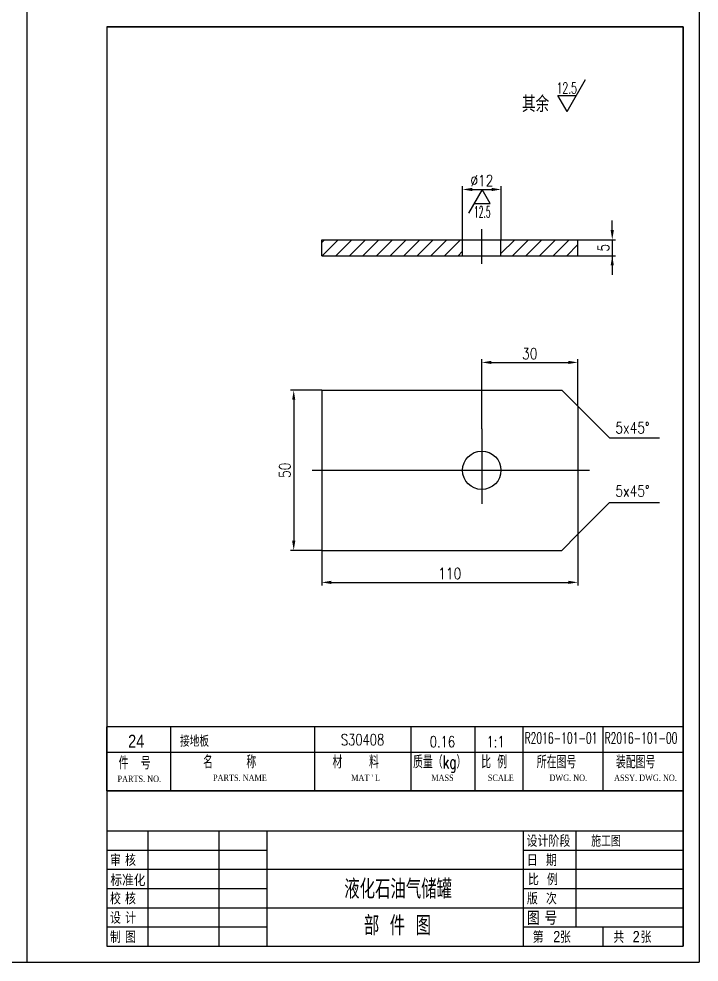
# Model space of a CAD drawing. Header units: millimetres. Extents: x -5725 to -4394, y 10788 to 11382.
# Drawn here: x -4606.4 to -4393.9, y 10788.4 to 11082.9 of the extents above; entities that cross this region are included whole.
import ezdxf
from ezdxf.enums import TextEntityAlignment as Align
from ezdxf.lldxf.tags import DXFTag

# ---------------------------------------------------------------- set-up
doc = ezdxf.new("R2010")
doc.units = ezdxf.units.MM
doc.layers.get('0').update_dxf_attribs({"lineweight": 30})
for name, color, linetype in [('1', 2, 'Continuous'), ('3', 2, 'D-2'), ('中心线', 1, 'CENTER'), ('文字层', 2, 'Continuous')]:
    doc.layers.add(name, color=color, linetype=linetype)
doc.styles.add('ENG', font='', dxfattribs={"width": 0.8})
doc.styles.add('HZ', font='hztxt_e.shx', dxfattribs={"width": 0.95, "bigfont": 'HZTXT.SHX'})
doc.styles.add('HZTXT', font='simplex.shx', dxfattribs={"width": 0.8, "bigfont": 'HZTXT.SHX'})
doc.styles.add('设备室字体', font='simplex.shx', dxfattribs={"width": 0.8, "bigfont": 'HZTXT.SHX'})
doc.styles.get('ENG').set_extended_font_data('@Batang')
tags = doc.linetypes.add('CENTER', pattern=[2.45, 2, -0.15, 0.15, -0.15]).pattern_tags.tags
tags[10:11] = [DXFTag(74, 4), DXFTag(75, 0), DXFTag(340, '0'), DXFTag(46, 1.0), DXFTag(50, 0.0), DXFTag(44, 0.0), DXFTag(45, 0.0)]
tags[8:9] = [DXFTag(74, 4), DXFTag(75, 0), DXFTag(340, '0'), DXFTag(46, 1.0), DXFTag(50, 0.0), DXFTag(44, 0.0), DXFTag(45, 0.0)]
tags[6:7] = [DXFTag(74, 4), DXFTag(75, 0), DXFTag(340, '0'), DXFTag(46, 1.0), DXFTag(50, 0.0), DXFTag(44, 0.0), DXFTag(45, 0.0)]
tags[4:5] = [DXFTag(74, 4), DXFTag(75, 0), DXFTag(340, '0'), DXFTag(46, 1.0), DXFTag(50, 0.0), DXFTag(44, 0.0), DXFTag(45, 0.0)]
tags = doc.linetypes.add('D-2', pattern=[10.3, 8, -1, 0.3, -1]).pattern_tags.tags
tags[10:11] = [DXFTag(74, 4), DXFTag(75, 0), DXFTag(340, '0'), DXFTag(46, 1.0), DXFTag(50, 0.0), DXFTag(44, 0.0), DXFTag(45, 0.0)]
tags[8:9] = [DXFTag(74, 4), DXFTag(75, 0), DXFTag(340, '0'), DXFTag(46, 1.0), DXFTag(50, 0.0), DXFTag(44, 0.0), DXFTag(45, 0.0)]
tags[6:7] = [DXFTag(74, 4), DXFTag(75, 0), DXFTag(340, '0'), DXFTag(46, 1.0), DXFTag(50, 0.0), DXFTag(44, 0.0), DXFTag(45, 0.0)]
tags[4:5] = [DXFTag(74, 4), DXFTag(75, 0), DXFTag(340, '0'), DXFTag(46, 1.0), DXFTag(50, 0.0), DXFTag(44, 0.0), DXFTag(45, 0.0)]

msp = doc.modelspace()

# ---------------------------------------------------------------- hatches: boundary and pattern name
at = {"layer": '1'}
h = msp.add_hatch(dxfattribs=at)
h.set_pattern_fill('_U', color=256, scale=3, angle=45, style=0, pattern_type=0)
h.set_pattern_definition([(45, (-15310.1165, 5925.3742), (-2.12132034, 2.12132034), [])])
h.paths.add_polyline_path([(-4511.82316, 11013.98999), (-4511.82316, 11008.98999), (-4467.82316, 11008.98999), (-4467.82316, 11013.98999)])
h.paths.add_polyline_path([(-4431.82316, 11008.98999), (-4431.82316, 11013.98999), (-4455.82316, 11013.98999), (-4455.82316, 11008.98999)])

# ---------------------------------------------------------------- linework, layer by layer
for p, q in [((-4398.92582, 11080.43691), (-4578.92582, 11080.43691)), ((-4398.92582, 11080.43691), (-4578.92582, 11080.43691)), ((-4578.92582, 11080.43691), (-4578.92582, 10793.43691)), ((-4398.92582, 11080.43691), (-4398.92582, 10793.43691)), ((-4511.82316, 11013.98999), (-4431.82316, 11013.98999)), ((-4511.82316, 11008.98999), (-4511.82316, 11013.98999)), ((-4467.82316, 11008.98999), (-4467.82316, 11013.98999)), ((-4455.82316, 11008.98999), (-4455.82316, 11013.98999)), ((-4431.82316, 11008.98999), (-4431.82316, 11013.98999)), ((-4511.82316, 11008.98999), (-4431.82316, 11008.98999)), ((-4511.82316, 10967.00204), (-4436.82316, 10967.00204)), ((-4511.82316, 10967.00204), (-4511.82316, 10917.00204)), ((-4436.82316, 10967.00204), (-4431.82316, 10962.00204)), ((-4431.82316, 10962.00204), (-4431.82316, 10922.00204)), ((-4431.82316, 10922.00204), (-4436.82316, 10917.00204)), ((-4511.82316, 10917.00204), (-4436.82316, 10917.00204)), ((-4578.92582, 10841.93691), (-4578.92582, 10861.93691)), ((-4398.92582, 10861.93691), (-4578.92582, 10861.93691)), ((-4398.92582, 10841.93691), (-4398.92582, 10861.93691)), ((-4398.92582, 10841.93691), (-4398.92582, 10861.93691)), ((-4398.92582, 10841.93691), (-4578.92582, 10841.93691)), ((-4398.92582, 10841.93691), (-4578.92582, 10841.93691)), ((-4528.92582, 10829.43691), (-4528.92582, 10793.43691)), ((-4448.92582, 10829.43691), (-4448.92582, 10793.43691)), ((-4578.92582, 10793.43691), (-4398.92582, 10793.43691)), ((-4578.92582, 10793.43691), (-4577.95949, 10793.43691))]:
    msp.add_line(p, q)
for points in [[(-4578.92582, 10847.93691), (-4578.92582, 10793.43691)], [(-4578.92582, 10829.43691), (-4398.92582, 10829.43691)]]:
    msp.add_lwpolyline(points)
msp.add_circle((-4461.82316, 10942.00204), 6)
for p, q in [((-4393.92582, 11382.43691), (-4393.92582, 10788.43691)), ((-4603.92582, 11085.43691), (-4603.92582, 10788.43691)), ((-4578.92582, 11080.43691), (-4398.92582, 11080.43691)), ((-4578.92582, 11080.43691), (-4398.92582, 11080.43691)), ((-4398.92582, 10793.43691), (-4398.92582, 11080.43691)), ((-4435.16984, 11054.02201), (-4429.39634, 11064.02201)), ((-4435.16984, 11054.02201), (-4438.05659, 11059.02201)), ((-4438.05659, 11059.02201), (-4432.28309, 11059.02201)), ((-4467.82316, 11013.98999), (-4467.82316, 11030.6712)), ((-4461.7176, 11029.6712), (-4465.99529, 11022.26203)), ((-4464.82316, 11029.6712), (-4458.75202, 11029.6712)), ((-4459.2176, 11025.34107), (-4461.7176, 11029.6712)), ((-4455.75202, 11013.98999), (-4455.75202, 11030.6712)), ((-4464.2176, 11025.34107), (-4459.2176, 11025.34107)), ((-4421.06852, 11016.98999), (-4421.06852, 11019.98999)), ((-4431.82316, 11013.98999), (-4420.06852, 11013.98999)), ((-4421.06852, 11013.98999), (-4421.06852, 11002.98999)), ((-4431.82316, 11008.98999), (-4420.06852, 11008.98999)), ((-4461.82316, 10954.98062), (-4461.82316, 10976.67537)), ((-4431.82316, 10962.00204), (-4431.82316, 10976.67537)), ((-4458.82316, 10975.67537), (-4434.82316, 10975.67537)), ((-4511.82316, 10967.00204), (-4521.5658, 10967.00204)), ((-4520.5658, 10964.00204), (-4520.5658, 10920.00204)), ((-4431.82316, 10962.00204), (-4421.92367, 10952.10255)), ((-4421.92367, 10952.10255), (-4406.29768, 10952.10255)), ((-4431.82316, 10922.00204), (-4421.92367, 10931.90154)), ((-4421.92367, 10931.90154), (-4406.29768, 10931.90154)), ((-4431.82316, 10922.00204), (-4431.82316, 10906.00132)), ((-4511.82316, 10917.00204), (-4521.5658, 10917.00204)), ((-4511.82316, 10917.00204), (-4511.82316, 10906.00132)), ((-4508.82316, 10907.00132), (-4434.82316, 10907.00132)), ((-4558.92582, 10841.93691), (-4558.92582, 10861.93691)), ((-4513.92582, 10841.93691), (-4513.92582, 10861.93691)), ((-4483.92582, 10841.93691), (-4483.92582, 10861.93691)), ((-4463.92582, 10841.93691), (-4463.92582, 10861.93691)), ((-4448.92582, 10841.93691), (-4448.92582, 10861.93691)), ((-4423.92582, 10841.93691), (-4423.92582, 10861.93691)), ((-4398.92582, 10853.93691), (-4578.92582, 10853.93691)), ((-4578.92582, 10841.93691), (-4398.92582, 10841.93691)), ((-4566.18643, 10829.43691), (-4566.18643, 10793.43691)), ((-4543.92582, 10829.43691), (-4543.92582, 10793.43691)), ((-4448.92582, 10829.43691), (-4398.92582, 10829.43691)), ((-4432.4462, 10829.43691), (-4432.4462, 10799.43691)), ((-4578.92582, 10823.43691), (-4528.92582, 10823.43691)), ((-4448.92582, 10823.43691), (-4398.92582, 10823.43691)), ((-4578.92582, 10817.43691), (-4528.92582, 10817.43691)), ((-4528.92582, 10817.43691), (-4448.92582, 10817.43691)), ((-4448.92582, 10817.43691), (-4398.92582, 10817.43691)), ((-4578.92582, 10811.43691), (-4528.92582, 10811.43691)), ((-4448.92582, 10811.43691), (-4398.92582, 10811.43691)), ((-4578.92582, 10805.43691), (-4528.92582, 10805.43691)), ((-4528.92582, 10805.43691), (-4448.92582, 10805.43691)), ((-4448.92582, 10805.43687), (-4398.92582, 10805.43687)), ((-4578.92582, 10799.43691), (-4528.92582, 10799.43691)), ((-4448.92582, 10799.43691), (-4398.92582, 10799.43691)), ((-4423.92582, 10793.43691), (-4423.92582, 10799.43691)), ((-4813.92582, 10788.43691), (-4393.92582, 10788.43691))]:
    msp.add_line(p, q, dxfattribs=at)
for points in [[(-4464.82316, 11030.1712), (-4464.82316, 11029.1712), (-4467.82316, 11029.6712)], [(-4458.75202, 11030.1712), (-4458.75202, 11029.1712), (-4455.75202, 11029.6712)], [(-4421.56852, 11016.98999), (-4420.56852, 11016.98999), (-4421.06852, 11013.98999)], [(-4421.56852, 11005.98999), (-4420.56852, 11005.98999), (-4421.06852, 11008.98999)], [(-4458.82316, 10976.17537), (-4458.82316, 10975.17537), (-4461.82316, 10975.67537)], [(-4434.82316, 10976.17537), (-4434.82316, 10975.17537), (-4431.82316, 10975.67537)], [(-4521.0658, 10964.00204), (-4520.0658, 10964.00204), (-4520.5658, 10967.00204)], [(-4521.0658, 10920.00204), (-4520.0658, 10920.00204), (-4520.5658, 10917.00204)], [(-4508.82316, 10907.50132), (-4508.82316, 10906.50132), (-4511.82316, 10907.00132)], [(-4434.82316, 10907.50132), (-4434.82316, 10906.50132), (-4431.82316, 10907.00132)]]:
    msp.add_solid(points, dxfattribs=at)
at = {"layer": '3'}
for p, q in [((-4461.82316, 11006.40812), (-4461.82316, 11017.322)), ((-4461.82316, 10954.98062), (-4461.82316, 10931.52098))]:
    msp.add_line(p, q, dxfattribs=at)
at = {"layer": '中心线', "ltscale": 5}
msp.add_line((-4514.8492, 10942.00204), (-4428.15408, 10942.00204), dxfattribs=at)

# ---------------------------------------------------------------- texts
at = {"layer": '1'}
for s, height, style, width, p in [('12.5', 3.5, '设备室字体', 0.6, (-4438.41942, 11059.61695)), ('其余', 5, '设备室字体', 0.85, (-4449.26587, 11053.82956)), ('5x45%%D', 3.5, 'HZTXT', 0.8, (-4420.07465, 10953.53429)), ('5x45%%D', 3.5, 'HZTXT', 0.8, (-4420.07465, 10933.7838)), ('件  号', 4, 'HZTXT', 0.7, (-4575.27588, 10848.60009)), ('名     称', 4, 'HZTXT', 0.7, (-4548.87445, 10848.92616)), ('材    料', 4, 'HZTXT', 0.7, (-4508.46671, 10848.92674)), ('质量（kg）', 4, 'HZTXT', 0.7, (-4483.27911, 10848.92674)), ('比 例', 4, 'HZTXT', 0.7, (-4462.00265, 10848.92674)), ('所在图号', 4, 'HZTXT', 0.7, (-4444.63729, 10848.92674)), ('装配图号', 4, 'HZTXT', 0.7, (-4419.91903, 10848.92674)), ('PARTS. NO.', 2, 'ENG', 0.8, (-4575.61379, 10844.66983)), ('PARTS. NAME', 2, 'ENG', 0.8, (-4545.77619, 10844.99589)), ("MAT ' L", 2, 'ENG', 0.8, (-4502.62988, 10844.99648)), ('MASS', 2, 'ENG', 0.8, (-4477.59874, 10844.99648)), ('SCALE', 2, 'ENG', 0.8, (-4459.92049, 10844.99648)), ('DWG. NO.', 2, 'ENG', 0.8, (-4440.6778, 10844.99648)), ('ASSY. DWG. NO.', 2, 'ENG', 0.8, (-4420.49644, 10844.99648)), ('设计阶段', 3.6, 'HZ', 0.95, (-4447.82879, 10824.43691)), ('施工图', 3.5, 'HZTXT', 0.8, (-4427.65785, 10824.49501)), ('审 核', 3.6, 'HZ', 0.95, (-4577.95949, 10818.43691)), ('日  期', 3.6, 'HZ', 0.95, (-4447.73887, 10818.43691)), ('比  例', 3.6, 'HZ', 0.95, (-4447.4106, 10812.43691)), ('校 核', 3.6, 'HZ', 0.95, (-4577.95949, 10806.43691)), ('版  次', 3.6, 'HZ', 0.95, (-4447.73887, 10806.45043)), ('设 计', 3.6, 'HZ', 0.95, (-4577.95949, 10800.43691)), ('图 号', 4.2, 'HZ', 0.95, (-4447.71494, 10800.06835)), ('制 图', 3.6, 'HZ', 0.95, (-4577.95949, 10794.43691)), ('第    张', 3.6, 'HZ', 0.95, (-4445.92582, 10794.43691)), ('共    张', 3.6, 'HZ', 0.95, (-4420.73763, 10794.43691))]:
    msp.add_text(s, height=height, dxfattribs=dict(at, style=style, width=width)).set_placement(p)
for s, height, style, width, p, p2 in [('12.5', 3.5, 'HZTXT', 0.518212, (-4464.25743, 11020.90841), (-4459.07531, 11020.90841)), ('标准化', 3.6, 'HZ', 1.044627, (-4577.83369, 10812.16051), (-4566.90706, 10812.16051))]:
    msp.add_text(s, height=height, dxfattribs=dict(at, style=style, width=width)).set_placement(p, p2, align=Align.FIT)
for s, height, style, width, p in [('24', 4, 'HZ', 0.85, (-4569.76963, 10855.42533)), ('部 件 图', 6, 'HZTXT', 0.8, (-4488.15972, 10796.83235)), ('2', 3.5, 'HZ', 0.85, (-4438.40379, 10794.65867)), ('2', 3.5, 'HZ', 0.85, (-4413.58359, 10794.65312))]:
    msp.add_text(s, height=height, dxfattribs=dict(at, style=style, width=width)).set_placement(p, align=Align.CENTER)
at = {"layer": '1', "linetype": 'ByBlock', "style": '设备室字体', "width": 0.75}
msp.add_text('接地板', height=3.5, dxfattribs=at).set_placement((-4556.08093, 10855.67759))
for s, p in [('S30408', (-4499.07458, 10856.13477)), ('0.16', (-4474.09973, 10855.51376)), ('1:1', (-4457.50843, 10855.51419))]:
    msp.add_text(s, height=3.5, dxfattribs=at).set_placement(p, align=Align.CENTER)
at = {"layer": '1', "char_height": 3.5, "attachment_point": 5, "style": 'HZTXT'}
for s, insert in [('\\A1;∅12', (-4461.78759, 11032.4212)), ('\\A1;30', (-4446.82316, 10978.42537)), ('110', (-4471.82316, 10909.75132))]:
    msp.add_mtext(s, dxfattribs=dict(at, insert=insert))
at = {"layer": '1', "char_height": 3.5, "attachment_point": 5, "rotation": 90, "style": 'HZTXT'}
for s, insert in [('\\A1;5', (-4423.81852, 11011.48999)), ('\\A1;50', (-4523.3158, 10942.00204))]:
    msp.add_mtext(s, dxfattribs=dict(at, insert=insert))
at = {"layer": '文字层', "style": 'HZTXT', "width": 0.6}
for s, p in [('R2016-101-01', (-4448.47391, 10856.65948)), ('R2016-101-00', (-4423.47391, 10856.65948))]:
    msp.add_text(s, height=3.5, dxfattribs=at).set_placement(p)
at = {"layer": '文字层', "style": 'HZTXT', "width": 0.8}
msp.add_text('液化石油气储罐', height=6, dxfattribs=at).set_placement((-4487.9598, 10808.24071), align=Align.CENTER)

doc.saveas('drawing.dxf')
